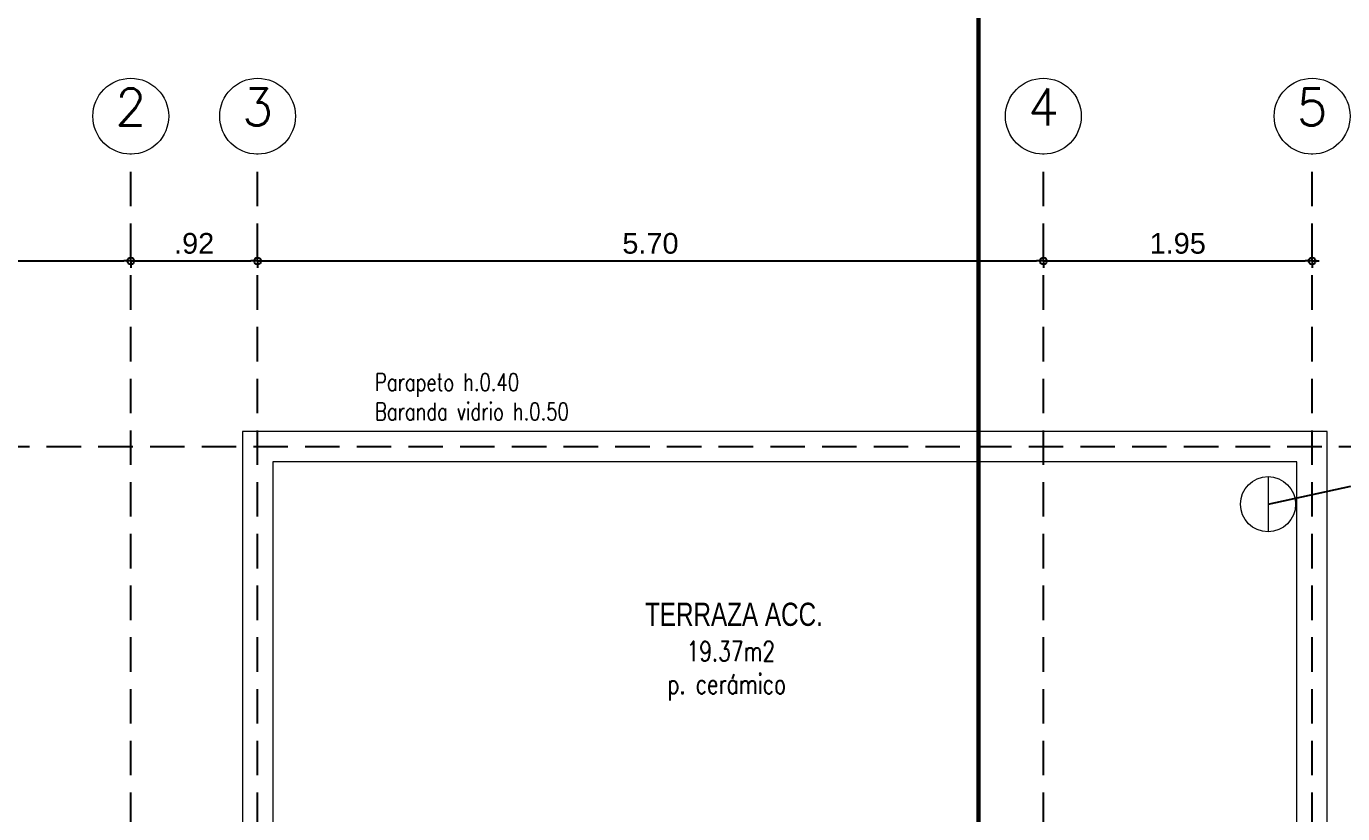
# Model space of a CAD drawing. Header units: millimetres. Extents: x 299 to 493, y -175 to -78.
# Drawn here: x 430.13 to 439.68, y -97.77 to -92.06 of the extents above; entities that cross this region are included whole.
import ezdxf
from ezdxf.enums import TextEntityAlignment as Align

# ---------------------------------------------------------------- set-up
doc = ezdxf.new("R2010")
doc.units = ezdxf.units.MM
doc.linetypes.add('$3$HIDDEN', pattern=[0.375, 0.25, -0.125])
doc.linetypes.add('BORDER2', pattern=[0.875, 0.25, -0.125, 0.25, -0.125, 0, -0.125])
for name, color, linetype in [('0-TEXTO', 4, 'Continuous'), ('02AGUA FRIA170', 170, 'Continuous'), ('04', 4, 'Continuous'), ('B-COTAS', 1, 'Continuous'), ('DIM-COTAS', 2, 'Continuous')]:
    doc.layers.add(name, color=color, linetype=linetype)
doc.layers.add('0.10', color=7, linetype='Continuous', lineweight=13)
doc.layers.add('01MUEBLES251', color=251, linetype='Continuous', lineweight=9)
doc.styles.add('CYPETXT_romans', font='romans__.ttf', dxfattribs={"height": 0.2})
doc.styles.add('DESLOC', font='arial.ttf', dxfattribs={"width": 0.75})
doc.styles.add('RomanS', font='romans.shx')
doc.styles.get("Standard").update_dxf_attribs({"font": 'arial.ttf'})
doc.dimstyles.new('DIM100', dxfattribs={"dimtxt": 0.16, "dimasz": 0.1, "dimexe": 0, "dimexo": 0, "dimgap": 0.12, "dimtad": 1, "dimzin": 4, "dimdsep": 46, "dimtxsty": 'RomanS', "dimblk1": 'DIMBLK', "dimblk2": 'DIMBLK', "dimsah": 1, "dimcen": 0, "dimse1": 1, "dimse2": 1, "dimclrd": 8, "dimclre": 2, "dimclrt": 2, "dimadec": 0, "dimazin": 0, "dimtfac": 1, "dimtix": 1, "dimtmove": 2, "dimatfit": 3, "dimldrblk": 'DIMBLK', "dimfxl": 1, "dimtvp": 1.75, "dimtolj": 1, "dimtzin": 4, "dimarcsym": 0})

# ---------------------------------------------------------------- blocks, each defined once
blk = doc.blocks.new('DIMBLK')
for q in [(-1, 0), (0, 1), (1, 0), (0, -1)]:
    blk.add_line((0, 0), q)
blk.add_circle((0, 0), 0.5)
blk = doc.blocks.new('*D439')
at = {"layer": 'Defpoints', "color": 0, "transparency": 16777216}
for p in [(242.228, -138.7851), (246.828, -138.7851), (246.828, -138.7851)]:
    blk.add_point(p, dxfattribs=at)
at = {"layer": 'DIM-COTAS', "color": 8, "transparency": 16777216}
blk.add_line((242.278, -138.7851), (246.778, -138.7851), dxfattribs=at)
at = {"layer": 'DIM-COTAS', "color": 8, "transparency": 16777216, "xscale": 0.05, "yscale": 0.05, "zscale": 0.05, "rotation": 180}
blk.add_blockref('DIMBLK', (242.228, -138.7851), dxfattribs=at)
at = {"layer": 'DIM-COTAS', "color": 8, "transparency": 16777216, "xscale": 0.05, "yscale": 0.05, "zscale": 0.05}
blk.add_blockref('DIMBLK', (246.828, -138.7851), dxfattribs=at)
at = {"layer": 'DIM-COTAS', "color": 2, "transparency": 16777216, "insert": (244.528, -138.6585), "char_height": 0.15, "attachment_point": 5}
blk.add_mtext('\\A1;4.60', dxfattribs=at)
blk = doc.blocks.new('*D440')
at = {"layer": 'Defpoints', "color": 0, "transparency": 16777216}
for p in [(246.828, -138.7851), (247.748, -138.7851), (247.748, -138.7851)]:
    blk.add_point(p, dxfattribs=at)
at = {"layer": 'DIM-COTAS', "color": 8, "transparency": 16777216}
blk.add_line((246.878, -138.7851), (247.698, -138.7851), dxfattribs=at)
at = {"layer": 'DIM-COTAS', "color": 8, "transparency": 16777216, "xscale": 0.05, "yscale": 0.05, "zscale": 0.05, "rotation": 180}
blk.add_blockref('DIMBLK', (246.828, -138.7851), dxfattribs=at)
at = {"layer": 'DIM-COTAS', "color": 8, "transparency": 16777216, "xscale": 0.05, "yscale": 0.05, "zscale": 0.05}
blk.add_blockref('DIMBLK', (247.748, -138.7851), dxfattribs=at)
at = {"layer": 'DIM-COTAS', "color": 2, "transparency": 16777216, "insert": (247.288, -138.6585), "char_height": 0.15, "attachment_point": 5}
blk.add_mtext('\\A1;.92', dxfattribs=at)
blk = doc.blocks.new('*D441')
at = {"layer": 'Defpoints', "color": 0, "transparency": 16777216}
for p in [(253.448, -138.7851), (255.398, -138.7851), (255.398, -138.7851)]:
    blk.add_point(p, dxfattribs=at)
at = {"layer": 'DIM-COTAS', "color": 8, "transparency": 16777216}
blk.add_line((253.498, -138.7851), (255.348, -138.7851), dxfattribs=at)
at = {"layer": 'DIM-COTAS', "color": 8, "transparency": 16777216, "xscale": 0.05, "yscale": 0.05, "zscale": 0.05, "rotation": 180}
blk.add_blockref('DIMBLK', (253.448, -138.7851), dxfattribs=at)
at = {"layer": 'DIM-COTAS', "color": 8, "transparency": 16777216, "xscale": 0.05, "yscale": 0.05, "zscale": 0.05}
blk.add_blockref('DIMBLK', (255.398, -138.7851), dxfattribs=at)
at = {"layer": 'DIM-COTAS', "color": 2, "transparency": 16777216, "insert": (254.423, -138.6585), "char_height": 0.15, "attachment_point": 5}
blk.add_mtext('\\A1;1.95', dxfattribs=at)
blk = doc.blocks.new('*D442')
at = {"layer": 'Defpoints', "color": 0, "transparency": 16777216}
for p in [(247.748, -138.7851), (253.448, -138.7851), (253.448, -138.7851)]:
    blk.add_point(p, dxfattribs=at)
at = {"layer": 'DIM-COTAS', "color": 8, "transparency": 16777216}
blk.add_line((247.798, -138.7851), (253.398, -138.7851), dxfattribs=at)
at = {"layer": 'DIM-COTAS', "color": 8, "transparency": 16777216, "xscale": 0.05, "yscale": 0.05, "zscale": 0.05, "rotation": 180}
blk.add_blockref('DIMBLK', (247.748, -138.7851), dxfattribs=at)
at = {"layer": 'DIM-COTAS', "color": 8, "transparency": 16777216, "xscale": 0.05, "yscale": 0.05, "zscale": 0.05}
blk.add_blockref('DIMBLK', (253.448, -138.7851), dxfattribs=at)
at = {"layer": 'DIM-COTAS', "color": 2, "transparency": 16777216, "insert": (250.598, -138.6585), "char_height": 0.15, "attachment_point": 5}
blk.add_mtext('\\A1;5.70', dxfattribs=at)
blk = doc.blocks.new('ejes de replanteo')
at = {"layer": '02AGUA FRIA170', "linetype": 'BORDER2', "const_width": 0.03}
blk.add_lwpolyline([(20.5213, 38.5518), (20.5213, 3.7937)], dxfattribs=at)
blk = doc.blocks.new('rejilla estructural')
at = {"layer": '0.10'}
for centre in [(28.4241, -54.7736), (29.3441, -54.7736), (35.0441, -54.7736), (36.9941, -54.7736)]:
    blk.add_circle(centre, 0.2751, dxfattribs=at)
at = {"layer": 'B-COTAS', "linetype": '$3$HIDDEN'}
for points in [[(28.4241, -72.3015), (28.4241, -55.0487)], [(29.3441, -72.3015), (29.3441, -55.0487)], [(35.0441, -72.3015), (35.0441, -55.0487)], [(36.9941, -72.3015), (36.9941, -55.0487)], [(21.8137, -57.1685), (40.0028, -57.1685)]]:
    blk.add_lwpolyline(points, dxfattribs=at)
at = {"layer": '0.10', "style": 'CYPETXT_romans', "width": 0.872087}
for s, p, p2 in [('2', (28.3121, -54.8403), (28.5361, -54.8403)), ('3', (29.2321, -54.8403), (29.4561, -54.8403)), ('4', (34.9321, -54.8403), (35.1561, -54.8403)), ('5', (36.8821, -54.8403), (37.1061, -54.8403))]:
    blk.add_text(s, height=0.2667, dxfattribs=at).set_placement(p, p2, align=Align.FIT)
at = {"layer": 'DIM-COTAS'}
for base, p1, p2, picture, middle in [((28.4241, -55.8229), (23.8241, -55.8229), (28.4241, -55.8229), '*D439', (26.1241, -55.6963)), ((29.3441, -55.8229), (28.4241, -55.8229), (29.3441, -55.8229), '*D440', (28.8841, -55.6963)), ((35.0441, -55.8229), (29.3441, -55.8229), (35.0441, -55.8229), '*D442', (32.1941, -55.6963)), ((36.9941, -55.8229), (35.0441, -55.8229), (36.9941, -55.8229), '*D441', (36.0191, -55.6963))]:
    dim = blk.add_linear_dim(base=base, p1=p1, p2=p2, dimstyle='DIM100', override={"dimtxt": 0.15, "dimasz": 0.05, "dimgap": 0.05, "dimtxsty": 'Standard', "dimlwd": 65535}, dxfattribs=at)
    dim.commit()
    dim.dimension.update_dxf_attribs({"geometry": picture, "text_midpoint": middle, "insert": (-218.4039, 82.9622)})

msp = doc.modelspace()

# ---------------------------------------------------------------- linework, layer by layer
at = {"layer": '0-TEXTO'}
msp.add_line((439.1406, -95.5284, 0.0414), (439.7421, -95.3969, 0.0414), dxfattribs=at)
at = {"layer": '01MUEBLES251'}
msp.add_line((439.1406, -95.3284, 0.0414), (439.1406, -95.7284, 0.0414), dxfattribs=at)
at = {"layer": '01MUEBLES251', "elevation": 0.0414}
for points in [[(439.5706, -98.2802), (439.5706, -95.0002), (431.7006, -95.0002), (431.7006, -97.9802)], [(439.3506, -98.2802), (439.3506, -95.2202), (431.9206, -95.2202), (431.9206, -97.9802)]]:
    msp.add_lwpolyline(points, dxfattribs=at)
at = {"layer": '01MUEBLES251'}
msp.add_circle((439.1406, -95.5284, 0.0414), 0.2, dxfattribs=at)

# ---------------------------------------------------------------- block references
at = {"layer": '04'}
for name, p in [('ejes de replanteo', (416.5192, -118.3162, 0.0414)), ('rejilla estructural', (402.4665, -37.9418, 0.0414))]:
    msp.add_blockref(name, p, dxfattribs=at)

# ---------------------------------------------------------------- texts
at = {"layer": '0-TEXTO', "attachment_point": 1, "style": 'DESLOC'}
for s, width, gutter_width, heights, insert, char_height in [('{\\Fromans|c0;\\H0.85x;\\PParapeto h.0.40 \\PBaranda vidrio h.0.50}', 2.941966, 0.9596, [0.8345], (432.6623, -94.3671, 0.0414), 0.15), ('\\pi0.66651;TERRAZA ACC.\\P\\pi0.96809;{\\Fromans|c0;\\H0.85x;19.37m2\\P\\pi0.8279;p. cerámico}', 2.346989, 1.5, [1.363], (433.9544, -96.2423, 0.0414), 0.167927)]:
    msp.add_mtext_dynamic_manual_height_columns(s, width=width, gutter_width=gutter_width, heights=heights, dxfattribs=dict(at, insert=insert, char_height=char_height))

doc.saveas('drawing.dxf')
